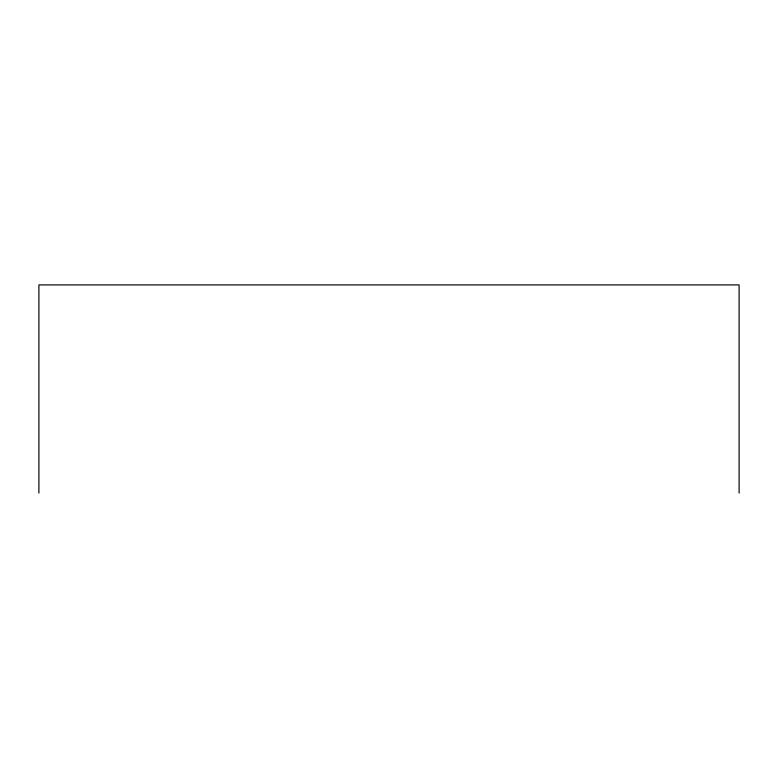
<?xml version="1.0" encoding="UTF-8"?>
<svg xmlns="http://www.w3.org/2000/svg" width="778" height="778" viewBox="0 0 778 778"><rect width="100%" height="100%" fill="white"/><g stroke="black" fill="none" stroke-linecap="round" stroke-linejoin="round"><path stroke-width="1.17" d="M739.1 493.096L739.1 284.904L38.9 284.904L38.9 493.096"/></g></svg>
